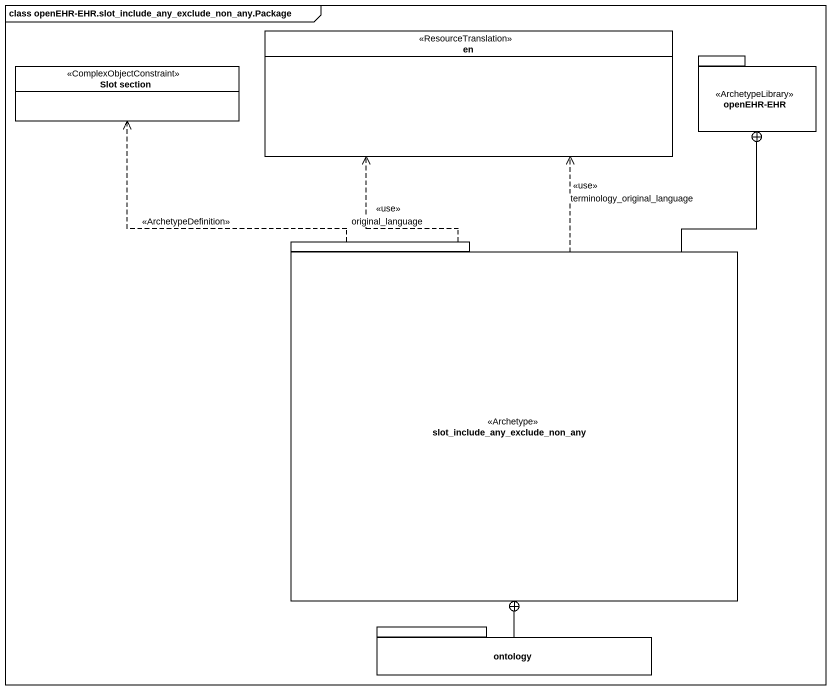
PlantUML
@startuml
mainframe class openEHR-EHR.slot_include_any_exclude_non_any.Package
hide circle
hide empty members
enum en <<ResourceTranslation>>
class "Slot section" as Slot_section <<ComplexObjectConstraint>>
package "openEHR-EHR" as openEHR_EHR <<ArchetypeLibrary>> {
}
package "slot_include_any_exclude_non_any" as slot_include_any_exclude <<Archetype>> {
}
package ontology {
}
slot_include_any_exclude .up.> en : <<use>>\noriginal_language
slot_include_any_exclude .up.> en : <<use>>\nterminology_original_language
slot_include_any_exclude .up.> Slot_section : <<ArchetypeDefinition>>
slot_include_any_exclude -up-+ openEHR_EHR
ontology -up-+ slot_include_any_exclude
@enduml
